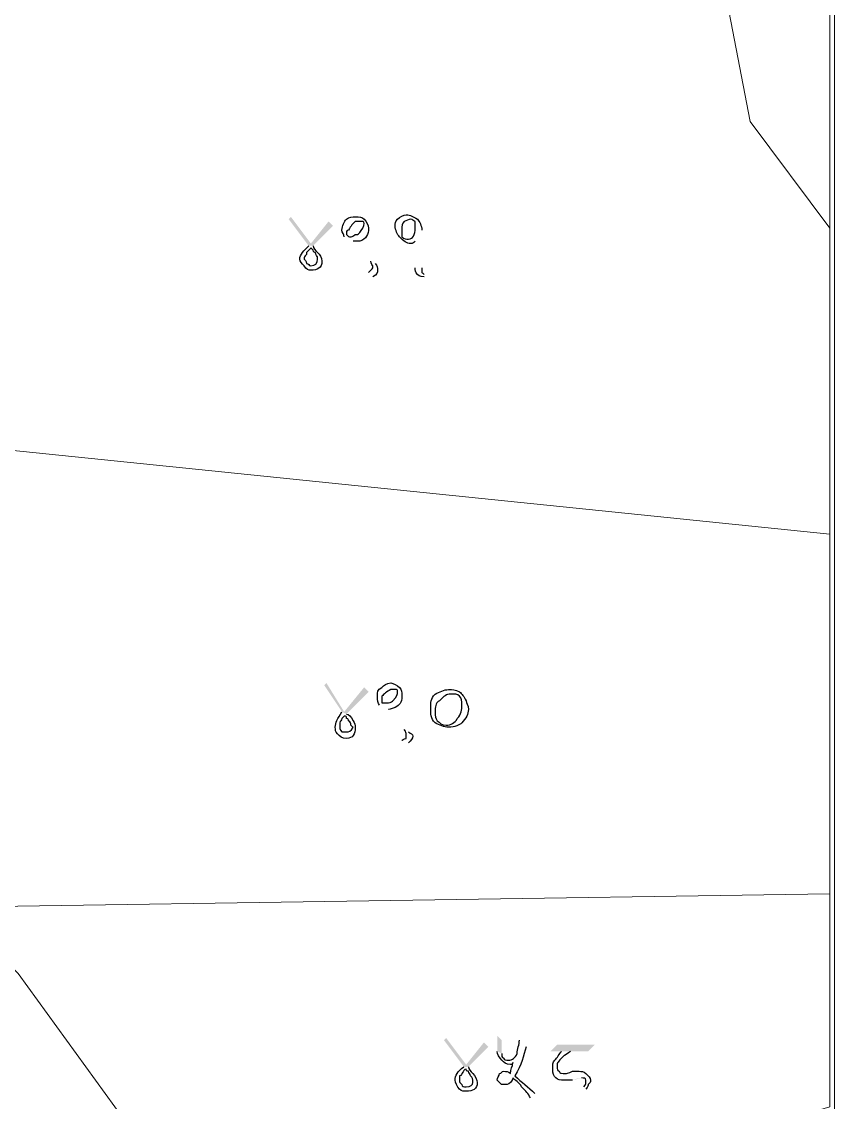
# Model space of a CAD drawing. Header units: inches. Extents: x -9985691 to 3643, y -3270716 to 4788.
# Drawn here: x -4980238.1 to -4979932.8, y -3259323.8 to -3258918 of the extents above; entities that cross this region are included whole.
import ezdxf

# ---------------------------------------------------------------- set-up
doc = ezdxf.new("R2010")
doc.units = ezdxf.units.IN
doc.header["$LTSCALE"] = 2
doc.header["$MEASUREMENT"] = 0
doc.layers.add('PDF_Geometry', color=7, linetype='CONTINUOUS')
doc.layers.add('PDF_Solid Fills', color=7, linetype='CONTINUOUS')

msp = doc.modelspace()

# ---------------------------------------------------------------- hatches: boundary and pattern name
at = {"layer": 'PDF_Solid Fills', "transparency": 33554559}
h = msp.add_hatch(color=256, dxfattribs=at)
h.paths.add_polyline_path([(-4980130.26, -3259002.15), (-4980137.76, -3258992.15), (-4980136.93, -3258991.31), (-4980129.43, -3259001.31), (-4980122.76, -3258992.98), (-4980121.1, -3258994.65), (-4980128.6, -3259002.15)], flags=0)
h.paths.add_polyline_path([(-4980113.6, -3259000.48), (-4980105.26, -3259008.81)], flags=0)
h.paths.add_polyline_path([(-4980106.1, -3259013.81), (-4980107.76, -3259012.15)], flags=0)
h.paths.add_polyline_path([(-4980106.93, -3259007.98), (-4980116.93, -3258998.81)], flags=0)
h.paths.add_polyline_path([(-4980087.76, -3258996.31), (-4980087.76, -3259010.48)], flags=0)
h.paths.add_polyline_path([(-4980086.93, -3259012.98), (-4980086.93, -3259013.81)], flags=0)
h = msp.add_hatch(color=256, dxfattribs=at)
h.paths.add_polyline_path([(-4980130.26, -3259002.15), (-4980137.76, -3258992.15), (-4980136.93, -3258991.31), (-4980129.43, -3259001.31), (-4980122.76, -3258992.98), (-4980121.1, -3258994.65), (-4980128.6, -3259002.15)], flags=0)
h.paths.add_polyline_path([(-4980113.6, -3259000.48), (-4980105.26, -3259008.81)], flags=0)
h.paths.add_polyline_path([(-4980106.1, -3259013.81), (-4980107.76, -3259012.15)], flags=0)
h.paths.add_polyline_path([(-4980106.93, -3259007.98), (-4980116.93, -3258998.81)], flags=0)
h.paths.add_polyline_path([(-4980087.76, -3258996.31), (-4980087.76, -3259010.48)], flags=0)
h.paths.add_polyline_path([(-4980086.93, -3259012.98), (-4980086.93, -3259013.81)], flags=0)
h = msp.add_hatch(color=256, dxfattribs=at)
h.paths.add_polyline_path([(-4980117.76, -3259177.15), (-4980124.43, -3259167.15), (-4980123.6, -3259166.32), (-4980116.93, -3259177.15), (-4980109.43, -3259167.98), (-4980107.76, -3259169.65), (-4980116.1, -3259177.98)], flags=0)
h.paths.add_polyline_path([(-4980100.26, -3259176.32), (-4980092.76, -3259184.65)], flags=0)
h.paths.add_polyline_path([(-4980092.76, -3259188.82), (-4980095.26, -3259187.98)], flags=0)
h.paths.add_polyline_path([(-4980094.43, -3259183.82), (-4980103.6, -3259174.65)], flags=0)
h = msp.add_hatch(color=256, dxfattribs=at)
h.paths.add_polyline_path([(-4980117.76, -3259177.15), (-4980124.43, -3259167.15), (-4980123.6, -3259166.32), (-4980116.93, -3259177.15), (-4980109.43, -3259167.98), (-4980107.76, -3259169.65), (-4980116.1, -3259177.98)], flags=0)
h.paths.add_polyline_path([(-4980100.26, -3259176.32), (-4980092.76, -3259184.65)], flags=0)
h.paths.add_polyline_path([(-4980092.76, -3259188.82), (-4980095.26, -3259187.98)], flags=0)
h.paths.add_polyline_path([(-4980094.43, -3259183.82), (-4980103.6, -3259174.65)], flags=0)
h = msp.add_hatch(color=256, dxfattribs=at)
h.paths.add_polyline_path([(-4980071.93, -3259310.48), (-4980079.43, -3259300.48), (-4980078.6, -3259299.65), (-4980071.1, -3259309.65), (-4980064.43, -3259301.31), (-4980062.76, -3259302.98), (-4980070.26, -3259310.48)], flags=0)
h.paths.add_polyline_path([(-4980051.1, -3259300.48), (-4980048.6, -3259302.98)], flags=0)
h.paths.add_polyline_path([(-4980045.26, -3259320.48), (-4980046.93, -3259322.15)], flags=0)
h.paths.add_polyline_path([(-4980059.43, -3259304.65), (-4980059.43, -3259298.81), (-4980057.76, -3259300.48), (-4980057.76, -3259305.48)], flags=0)
h.paths.add_polyline_path([(-4980035.26, -3259304.65), (-4980039.43, -3259304.65), (-4980036.93, -3259302.15), (-4980022.76, -3259302.15), (-4980025.26, -3259304.65), (-4980031.93, -3259304.65)], flags=0)
h.paths.add_polyline_path([(-4980026.1, -3259318.81), (-4980026.93, -3259317.98)], flags=0)
h.paths.add_polyline_path([(-4980027.76, -3259314.65, 0.104571), (-4980031.1, -3259315.48)], flags=0)
h = msp.add_hatch(color=256, dxfattribs=at)
h.paths.add_polyline_path([(-4980071.93, -3259310.48), (-4980079.43, -3259300.48), (-4980078.6, -3259299.65), (-4980071.1, -3259309.65), (-4980064.43, -3259301.31), (-4980062.76, -3259302.98), (-4980070.26, -3259310.48)], flags=0)
h.paths.add_polyline_path([(-4980051.1, -3259300.48), (-4980048.6, -3259302.98)], flags=0)
h.paths.add_polyline_path([(-4980045.26, -3259320.48), (-4980046.93, -3259322.15)], flags=0)
h.paths.add_polyline_path([(-4980059.43, -3259304.65), (-4980059.43, -3259298.81), (-4980057.76, -3259300.48), (-4980057.76, -3259305.48)], flags=0)
h.paths.add_polyline_path([(-4980035.26, -3259304.65), (-4980039.43, -3259304.65), (-4980036.93, -3259302.15), (-4980022.76, -3259302.15), (-4980025.26, -3259304.65), (-4980031.93, -3259304.65)], flags=0)
h.paths.add_polyline_path([(-4980026.1, -3259318.81), (-4980026.93, -3259317.98)], flags=0)
h.paths.add_polyline_path([(-4980027.76, -3259314.65, 0.104571), (-4980031.1, -3259315.48)], flags=0)

# ---------------------------------------------------------------- linework, layer by layer
at = {"layer": 'PDF_Geometry', "lineweight": 13}
msp.add_lwpolyline([(-4983670.26, -3257525.48), (-4979932.76, -3257525.48), (-4979932.76, -3261197.15), (-4983670.26, -3261197.15)], close=True, dxfattribs=at)
at = {"layer": 'PDF_Geometry', "lineweight": 9}
for points in [[(-4979989.43, -3258825.48), (-4979934.43, -3258790.48), (-4979934.43, -3258995.48), (-4979964.43, -3258955.48)], [(-4979989.43, -3258825.48), (-4979934.43, -3258790.48), (-4979934.43, -3258995.48), (-4979964.43, -3258955.48)], [(-4979989.43, -3258825.48), (-4979934.43, -3258790.48), (-4979934.43, -3258995.48), (-4979964.43, -3258955.48)], [(-4979989.43, -3258825.48), (-4979934.43, -3258790.48), (-4979934.43, -3258995.48), (-4979964.43, -3258955.48)], [(-4980259.43, -3258930.48), (-4980254.43, -3258900.48), (-4980244.43, -3258875.48), (-4980039.43, -3258850.48), (-4979989.43, -3258825.48), (-4979964.43, -3258955.48), (-4979934.43, -3258995.48), (-4979934.43, -3259110.48), (-4980324.43, -3259070.48)], [(-4980259.43, -3258930.48), (-4980254.43, -3258900.48), (-4980244.43, -3258875.48), (-4980039.43, -3258850.48), (-4979989.43, -3258825.48), (-4979964.43, -3258955.48), (-4979934.43, -3258995.48), (-4979934.43, -3259110.48), (-4980324.43, -3259070.48)], [(-4980259.43, -3258930.48), (-4980254.43, -3258900.48), (-4980244.43, -3258875.48), (-4980039.43, -3258850.48), (-4979989.43, -3258825.48), (-4979964.43, -3258955.48), (-4979934.43, -3258995.48), (-4979934.43, -3259110.48), (-4980324.43, -3259070.48)], [(-4980259.43, -3258930.48), (-4980254.43, -3258900.48), (-4980244.43, -3258875.48), (-4980039.43, -3258850.48), (-4979989.43, -3258825.48), (-4979964.43, -3258955.48), (-4979934.43, -3258995.48), (-4979934.43, -3259110.48), (-4980324.43, -3259070.48)], [(-4979934.43, -3259245.48), (-4980264.43, -3259250.48), (-4980279.43, -3259230.48), (-4980284.43, -3259225.48), (-4980354.43, -3259135.48), (-4980324.43, -3259070.48), (-4979934.43, -3259110.48)], [(-4979934.43, -3259245.48), (-4980264.43, -3259250.48), (-4980279.43, -3259230.48), (-4980284.43, -3259225.48), (-4980354.43, -3259135.48), (-4980324.43, -3259070.48), (-4979934.43, -3259110.48)], [(-4979934.43, -3259245.48), (-4980264.43, -3259250.48), (-4980279.43, -3259230.48), (-4980284.43, -3259225.48), (-4980354.43, -3259135.48), (-4980324.43, -3259070.48), (-4979934.43, -3259110.48)], [(-4979934.43, -3259245.48), (-4980264.43, -3259250.48), (-4980279.43, -3259230.48), (-4980284.43, -3259225.48), (-4980354.43, -3259135.48), (-4980324.43, -3259070.48), (-4979934.43, -3259110.48)], [(-4979934.43, -3259325.48), (-4980104.43, -3259375.48), (-4980199.43, -3259330.48), (-4980239.43, -3259275.48), (-4980244.43, -3259270.48), (-4980254.43, -3259260.48), (-4980264.43, -3259250.48), (-4979934.43, -3259245.48)], [(-4979934.43, -3259325.48), (-4980104.43, -3259375.48), (-4980199.43, -3259330.48), (-4980239.43, -3259275.48), (-4980244.43, -3259270.48), (-4980254.43, -3259260.48), (-4980264.43, -3259250.48), (-4979934.43, -3259245.48)], [(-4979934.43, -3259325.48), (-4980104.43, -3259375.48), (-4980199.43, -3259330.48), (-4980239.43, -3259275.48), (-4980244.43, -3259270.48), (-4980254.43, -3259260.48), (-4980264.43, -3259250.48), (-4979934.43, -3259245.48)], [(-4979934.43, -3259325.48), (-4980104.43, -3259375.48), (-4980199.43, -3259330.48), (-4980239.43, -3259275.48), (-4980244.43, -3259270.48), (-4980254.43, -3259260.48), (-4980264.43, -3259250.48), (-4979934.43, -3259245.48)], [(-4980104.43, -3259375.48), (-4980039.43, -3259510.48), (-4980089.43, -3259575.48), (-4980214.43, -3259450.48), (-4980339.43, -3259250.48), (-4980264.43, -3259250.48), (-4980254.43, -3259260.48), (-4980244.43, -3259270.48), (-4980239.43, -3259275.48), (-4980199.43, -3259330.48)], [(-4980104.43, -3259375.48), (-4980039.43, -3259510.48), (-4980089.43, -3259575.48), (-4980214.43, -3259450.48), (-4980339.43, -3259250.48), (-4980264.43, -3259250.48), (-4980254.43, -3259260.48), (-4980244.43, -3259270.48), (-4980239.43, -3259275.48), (-4980199.43, -3259330.48)], [(-4980104.43, -3259375.48), (-4980039.43, -3259510.48), (-4980089.43, -3259575.48), (-4980214.43, -3259450.48), (-4980339.43, -3259250.48), (-4980264.43, -3259250.48), (-4980254.43, -3259260.48), (-4980244.43, -3259270.48), (-4980239.43, -3259275.48), (-4980199.43, -3259330.48)], [(-4980104.43, -3259375.48), (-4980039.43, -3259510.48), (-4980089.43, -3259575.48), (-4980214.43, -3259450.48), (-4980339.43, -3259250.48), (-4980264.43, -3259250.48), (-4980254.43, -3259260.48), (-4980244.43, -3259270.48), (-4980239.43, -3259275.48), (-4980199.43, -3259330.48)]]:
    msp.add_lwpolyline(points, close=True, dxfattribs=at)
at = {"layer": 'PDF_Geometry', "lineweight": 25}
for points in [[(-4980096.93, -3258992.15), (-4980096.1, -3258991.31), (-4980094.43, -3258990.48), (-4980093.6, -3258990.48)], [(-4980096.93, -3258992.15), (-4980096.1, -3258991.31), (-4980094.43, -3258990.48), (-4980093.6, -3258990.48)], [(-4980093.6, -3258990.48), (-4980091.93, -3258990.48), (-4980091.1, -3258991.31), (-4980089.43, -3258992.15)], [(-4980093.6, -3258990.48), (-4980091.93, -3258990.48), (-4980091.1, -3258991.31), (-4980089.43, -3258992.15)], [(-4980117.76, -3258996.31), (-4980117.76, -3258994.65), (-4980116.93, -3258992.98), (-4980116.1, -3258992.15)], [(-4980117.76, -3258996.31), (-4980117.76, -3258994.65), (-4980116.93, -3258992.98), (-4980116.1, -3258992.15)], [(-4980116.1, -3258992.15), (-4980115.26, -3258991.31), (-4980113.6, -3258991.31), (-4980112.76, -3258991.31)], [(-4980116.1, -3258992.15), (-4980115.26, -3258991.31), (-4980113.6, -3258991.31), (-4980112.76, -3258991.31)], [(-4980112.76, -3258992.98), (-4980113.6, -3258993.81), (-4980114.43, -3258994.65), (-4980115.26, -3258996.31)], [(-4980112.76, -3258992.98), (-4980113.6, -3258993.81), (-4980114.43, -3258994.65), (-4980115.26, -3258996.31)], [(-4980112.76, -3258991.31), (-4980111.1, -3258991.31), (-4980110.26, -3258991.31), (-4980109.43, -3258992.15)], [(-4980112.76, -3258991.31), (-4980111.1, -3258991.31), (-4980110.26, -3258991.31), (-4980109.43, -3258992.15)], [(-4980111.1, -3258992.98), (-4980111.1, -3258992.98), (-4980111.93, -3258992.98), (-4980112.76, -3258992.98)], [(-4980111.1, -3258992.98), (-4980111.1, -3258992.98), (-4980111.93, -3258992.98), (-4980112.76, -3258992.98)], [(-4980109.43, -3258993.81), (-4980109.43, -3258992.98), (-4980110.26, -3258992.98), (-4980111.1, -3258992.98)], [(-4980109.43, -3258993.81), (-4980109.43, -3258992.98), (-4980110.26, -3258992.98), (-4980111.1, -3258992.98)], [(-4980111.1, -3258997.15), (-4980110.26, -3258996.31), (-4980109.43, -3258994.65), (-4980109.43, -3258993.81)], [(-4980111.1, -3258997.15), (-4980110.26, -3258996.31), (-4980109.43, -3258994.65), (-4980109.43, -3258993.81)], [(-4980109.43, -3258992.15), (-4980108.6, -3258992.98), (-4980107.76, -3258994.65), (-4980107.76, -3258995.48)], [(-4980109.43, -3258992.15), (-4980108.6, -3258992.98), (-4980107.76, -3258994.65), (-4980107.76, -3258995.48)], [(-4980097.76, -3258994.65), (-4980097.76, -3258993.81), (-4980097.76, -3258992.98), (-4980096.93, -3258992.15)], [(-4980097.76, -3258994.65), (-4980097.76, -3258993.81), (-4980097.76, -3258992.98), (-4980096.93, -3258992.15)], [(-4980096.1, -3258998.81), (-4980096.93, -3258997.98), (-4980097.76, -3258996.31), (-4980097.76, -3258994.65)], [(-4980096.1, -3258998.81), (-4980096.93, -3258997.98), (-4980097.76, -3258996.31), (-4980097.76, -3258994.65)], [(-4980094.43, -3258992.98), (-4980095.26, -3258993.81), (-4980095.26, -3258994.65), (-4980095.26, -3258996.31)], [(-4980094.43, -3258992.98), (-4980095.26, -3258993.81), (-4980095.26, -3258994.65), (-4980095.26, -3258996.31)], [(-4980091.93, -3258992.15), (-4980092.76, -3258992.15), (-4980093.6, -3258992.98), (-4980094.43, -3258992.98)], [(-4980091.93, -3258992.15), (-4980092.76, -3258992.15), (-4980093.6, -3258992.98), (-4980094.43, -3258992.98)], [(-4980090.26, -3258992.98), (-4980091.1, -3258992.98), (-4980091.1, -3258992.15), (-4980091.93, -3258992.15)], [(-4980090.26, -3258992.98), (-4980091.1, -3258992.98), (-4980091.1, -3258992.15), (-4980091.93, -3258992.15)], [(-4980090.26, -3258995.48), (-4980090.26, -3258994.65), (-4980090.26, -3258993.81), (-4980090.26, -3258992.98)], [(-4980090.26, -3258995.48), (-4980090.26, -3258994.65), (-4980090.26, -3258993.81), (-4980090.26, -3258992.98)], [(-4980089.43, -3258992.15), (-4980088.6, -3258992.98), (-4980087.76, -3258994.65), (-4980087.76, -3258996.31)], [(-4980089.43, -3258992.15), (-4980088.6, -3258992.98), (-4980087.76, -3258994.65), (-4980087.76, -3258996.31)], [(-4980116.93, -3258998.81), (-4980116.93, -3258997.98), (-4980117.76, -3258997.15), (-4980117.76, -3258996.31)], [(-4980116.93, -3258998.81), (-4980116.93, -3258997.98), (-4980117.76, -3258997.15), (-4980117.76, -3258996.31)], [(-4980115.26, -3258996.31), (-4980116.1, -3258996.31), (-4980116.1, -3258997.15), (-4980116.1, -3258997.98)], [(-4980115.26, -3258996.31), (-4980116.1, -3258996.31), (-4980116.1, -3258997.15), (-4980116.1, -3258997.98)], [(-4980116.1, -3258997.98), (-4980115.26, -3258998.81), (-4980115.26, -3258998.81), (-4980114.43, -3258998.81)], [(-4980116.1, -3258997.98), (-4980115.26, -3258998.81), (-4980115.26, -3258998.81), (-4980114.43, -3258998.81)], [(-4980114.43, -3258998.81), (-4980114.43, -3258998.81), (-4980113.6, -3258998.81), (-4980112.76, -3258997.98)], [(-4980114.43, -3258998.81), (-4980114.43, -3258998.81), (-4980113.6, -3258998.81), (-4980112.76, -3258997.98)], [(-4980112.76, -3258997.98), (-4980111.93, -3258997.98), (-4980111.93, -3258997.98), (-4980111.1, -3258997.15)], [(-4980112.76, -3258997.98), (-4980111.93, -3258997.98), (-4980111.93, -3258997.98), (-4980111.1, -3258997.15)], [(-4980107.76, -3258995.48), (-4980107.76, -3258997.98), (-4980108.6, -3258999.65), (-4980111.1, -3259000.48)], [(-4980107.76, -3258995.48), (-4980107.76, -3258997.98), (-4980108.6, -3258999.65), (-4980111.1, -3259000.48)], [(-4980091.93, -3259001.31), (-4980093.6, -3259001.31), (-4980094.43, -3259000.48), (-4980096.1, -3258998.81)], [(-4980091.93, -3259001.31), (-4980093.6, -3259001.31), (-4980094.43, -3259000.48), (-4980096.1, -3258998.81)], [(-4980095.26, -3258996.31), (-4980095.26, -3258997.15), (-4980095.26, -3258997.98), (-4980095.26, -3258998.81)], [(-4980095.26, -3258996.31), (-4980095.26, -3258997.15), (-4980095.26, -3258997.98), (-4980095.26, -3258998.81)], [(-4980095.26, -3258998.81), (-4980094.43, -3258999.65), (-4980093.6, -3258999.65), (-4980092.76, -3258999.65)], [(-4980095.26, -3258998.81), (-4980094.43, -3258999.65), (-4980093.6, -3258999.65), (-4980092.76, -3258999.65)], [(-4980092.76, -3258999.65), (-4980091.1, -3258999.65), (-4980090.26, -3258997.98), (-4980090.26, -3258995.48)], [(-4980092.76, -3258999.65), (-4980091.1, -3258999.65), (-4980090.26, -3258997.98), (-4980090.26, -3258995.48)], [(-4980133.6, -3259007.15), (-4980133.6, -3259005.48), (-4980131.93, -3259003.81), (-4980130.26, -3259002.15)], [(-4980133.6, -3259007.15), (-4980133.6, -3259005.48), (-4980131.93, -3259003.81), (-4980130.26, -3259002.15)], [(-4980129.43, -3259002.98), (-4980129.43, -3259002.98), (-4980130.26, -3259003.81), (-4980131.1, -3259004.65)], [(-4980129.43, -3259002.98), (-4980129.43, -3259002.98), (-4980130.26, -3259003.81), (-4980131.1, -3259004.65)], [(-4980128.6, -3259003.81), (-4980128.6, -3259003.81), (-4980129.43, -3259002.98), (-4980129.43, -3259002.98)], [(-4980128.6, -3259003.81), (-4980128.6, -3259003.81), (-4980129.43, -3259002.98), (-4980129.43, -3259002.98)], [(-4980128.6, -3259002.15), (-4980128.6, -3259002.98), (-4980127.76, -3259003.81), (-4980126.93, -3259004.65)], [(-4980128.6, -3259002.15), (-4980128.6, -3259002.98), (-4980127.76, -3259003.81), (-4980126.93, -3259004.65)], [(-4980111.1, -3259000.48), (-4980111.93, -3259000.48), (-4980112.76, -3259000.48), (-4980113.6, -3259000.48)], [(-4980111.1, -3259000.48), (-4980111.93, -3259000.48), (-4980112.76, -3259000.48), (-4980113.6, -3259000.48)], [(-4980090.26, -3259000.48), (-4980091.1, -3259001.31), (-4980091.1, -3259001.31), (-4980091.93, -3259001.31)], [(-4980090.26, -3259000.48), (-4980091.1, -3259001.31), (-4980091.1, -3259001.31), (-4980091.93, -3259001.31)], [(-4980131.93, -3259009.65), (-4980132.76, -3259008.81), (-4980133.6, -3259007.98), (-4980133.6, -3259007.15)], [(-4980131.93, -3259009.65), (-4980132.76, -3259008.81), (-4980133.6, -3259007.98), (-4980133.6, -3259007.15)], [(-4980131.1, -3259005.48), (-4980131.93, -3259006.31), (-4980131.93, -3259006.31), (-4980131.93, -3259007.15)], [(-4980131.1, -3259005.48), (-4980131.93, -3259006.31), (-4980131.93, -3259006.31), (-4980131.93, -3259007.15)], [(-4980131.93, -3259007.15), (-4980131.93, -3259007.15), (-4980131.1, -3259007.98), (-4980131.1, -3259008.81)], [(-4980131.93, -3259007.15), (-4980131.93, -3259007.15), (-4980131.1, -3259007.98), (-4980131.1, -3259008.81)], [(-4980131.1, -3259004.65), (-4980131.1, -3259004.65), (-4980131.1, -3259004.65), (-4980131.1, -3259005.48)], [(-4980131.1, -3259004.65), (-4980131.1, -3259004.65), (-4980131.1, -3259004.65), (-4980131.1, -3259005.48)], [(-4980129.43, -3259009.65), (-4980127.76, -3259009.65), (-4980126.93, -3259008.81), (-4980126.93, -3259007.15)], [(-4980129.43, -3259009.65), (-4980127.76, -3259009.65), (-4980126.93, -3259008.81), (-4980126.93, -3259007.15)], [(-4980127.76, -3259004.65), (-4980127.76, -3259004.65), (-4980128.6, -3259004.65), (-4980128.6, -3259003.81)], [(-4980127.76, -3259004.65), (-4980127.76, -3259004.65), (-4980128.6, -3259004.65), (-4980128.6, -3259003.81)], [(-4980126.93, -3259006.31), (-4980126.93, -3259006.31), (-4980127.76, -3259005.48), (-4980127.76, -3259004.65)], [(-4980126.93, -3259006.31), (-4980126.93, -3259006.31), (-4980127.76, -3259005.48), (-4980127.76, -3259004.65)], [(-4980126.93, -3259004.65), (-4980126.1, -3259005.48), (-4980125.26, -3259006.31), (-4980125.26, -3259007.98)], [(-4980126.93, -3259004.65), (-4980126.1, -3259005.48), (-4980125.26, -3259006.31), (-4980125.26, -3259007.98)], [(-4980126.93, -3259007.15), (-4980126.93, -3259007.15), (-4980126.93, -3259007.15), (-4980126.93, -3259006.31)], [(-4980126.93, -3259007.15), (-4980126.93, -3259007.15), (-4980126.93, -3259007.15), (-4980126.93, -3259006.31)], [(-4980129.43, -3259011.31), (-4980130.26, -3259011.31), (-4980131.1, -3259011.31), (-4980131.93, -3259009.65)], [(-4980129.43, -3259011.31), (-4980130.26, -3259011.31), (-4980131.1, -3259011.31), (-4980131.93, -3259009.65)], [(-4980131.1, -3259008.81), (-4980130.26, -3259008.81), (-4980130.26, -3259009.65), (-4980129.43, -3259009.65)], [(-4980131.1, -3259008.81), (-4980130.26, -3259008.81), (-4980130.26, -3259009.65), (-4980129.43, -3259009.65)], [(-4980125.26, -3259007.98), (-4980125.26, -3259010.48), (-4980126.93, -3259011.31), (-4980129.43, -3259011.31)], [(-4980125.26, -3259007.98), (-4980125.26, -3259010.48), (-4980126.93, -3259011.31), (-4980129.43, -3259011.31)], [(-4980107.76, -3259012.15), (-4980107.76, -3259012.15), (-4980107.76, -3259012.15), (-4980106.93, -3259011.31)], [(-4980107.76, -3259012.15), (-4980107.76, -3259012.15), (-4980107.76, -3259012.15), (-4980106.93, -3259011.31)], [(-4980106.1, -3259009.65), (-4980106.1, -3259009.65), (-4980106.93, -3259008.81), (-4980106.93, -3259007.98)], [(-4980106.1, -3259009.65), (-4980106.1, -3259009.65), (-4980106.93, -3259008.81), (-4980106.93, -3259007.98)], [(-4980106.93, -3259011.31), (-4980106.1, -3259010.48), (-4980106.1, -3259010.48), (-4980106.1, -3259009.65)], [(-4980106.93, -3259011.31), (-4980106.1, -3259010.48), (-4980106.1, -3259010.48), (-4980106.1, -3259009.65)], [(-4980104.43, -3259011.31), (-4980104.43, -3259012.15), (-4980104.43, -3259012.98), (-4980106.1, -3259013.81)], [(-4980104.43, -3259011.31), (-4980104.43, -3259012.15), (-4980104.43, -3259012.98), (-4980106.1, -3259013.81)], [(-4980105.26, -3259008.81), (-4980104.43, -3259009.65), (-4980104.43, -3259010.48), (-4980104.43, -3259011.31)], [(-4980105.26, -3259008.81), (-4980104.43, -3259009.65), (-4980104.43, -3259010.48), (-4980104.43, -3259011.31)], [(-4980089.43, -3259012.98), (-4980090.26, -3259012.15), (-4980090.26, -3259011.31), (-4980090.26, -3259010.48)], [(-4980089.43, -3259012.98), (-4980090.26, -3259012.15), (-4980090.26, -3259011.31), (-4980090.26, -3259010.48)], [(-4980087.76, -3259010.48), (-4980087.76, -3259011.31), (-4980087.76, -3259011.31), (-4980087.76, -3259012.15)], [(-4980087.76, -3259010.48), (-4980087.76, -3259011.31), (-4980087.76, -3259011.31), (-4980087.76, -3259012.15)], [(-4980086.93, -3259013.81), (-4980088.6, -3259013.81), (-4980089.43, -3259012.98), (-4980089.43, -3259012.98)], [(-4980086.93, -3259013.81), (-4980088.6, -3259013.81), (-4980089.43, -3259012.98), (-4980089.43, -3259012.98)], [(-4980087.76, -3259012.15), (-4980087.76, -3259012.15), (-4980087.76, -3259012.15), (-4980086.93, -3259012.98)], [(-4980087.76, -3259012.15), (-4980087.76, -3259012.15), (-4980087.76, -3259012.15), (-4980086.93, -3259012.98)], [(-4980104.43, -3259171.32), (-4980104.43, -3259169.65), (-4980104.43, -3259168.82), (-4980102.76, -3259167.98)], [(-4980104.43, -3259171.32), (-4980104.43, -3259169.65), (-4980104.43, -3259168.82), (-4980102.76, -3259167.98)], [(-4980102.76, -3259167.98), (-4980101.93, -3259167.15), (-4980101.1, -3259166.32), (-4980099.43, -3259166.32)], [(-4980102.76, -3259167.98), (-4980101.93, -3259167.15), (-4980101.1, -3259166.32), (-4980099.43, -3259166.32)], [(-4980099.43, -3259168.82), (-4980101.1, -3259169.65), (-4980101.93, -3259170.48), (-4980102.76, -3259171.32)], [(-4980099.43, -3259168.82), (-4980101.1, -3259169.65), (-4980101.93, -3259170.48), (-4980102.76, -3259171.32)], [(-4980099.43, -3259166.32), (-4980098.6, -3259166.32), (-4980096.93, -3259167.15), (-4980096.1, -3259167.98)], [(-4980099.43, -3259166.32), (-4980098.6, -3259166.32), (-4980096.93, -3259167.15), (-4980096.1, -3259167.98)], [(-4980097.76, -3259168.82), (-4980098.6, -3259168.82), (-4980098.6, -3259168.82), (-4980099.43, -3259168.82)], [(-4980097.76, -3259168.82), (-4980098.6, -3259168.82), (-4980098.6, -3259168.82), (-4980099.43, -3259168.82)], [(-4980098.6, -3259172.98), (-4980096.93, -3259171.32), (-4980096.93, -3259170.48), (-4980096.93, -3259169.65)], [(-4980098.6, -3259172.98), (-4980096.93, -3259171.32), (-4980096.93, -3259170.48), (-4980096.93, -3259169.65)], [(-4980096.93, -3259169.65), (-4980096.93, -3259168.82), (-4980096.93, -3259168.82), (-4980097.76, -3259168.82)], [(-4980096.93, -3259169.65), (-4980096.93, -3259168.82), (-4980096.93, -3259168.82), (-4980097.76, -3259168.82)], [(-4980096.1, -3259167.98), (-4980095.26, -3259168.82), (-4980095.26, -3259169.65), (-4980095.26, -3259171.32)], [(-4980096.1, -3259167.98), (-4980095.26, -3259168.82), (-4980095.26, -3259169.65), (-4980095.26, -3259171.32)], [(-4980082.76, -3259170.48), (-4980081.1, -3259169.65), (-4980079.43, -3259168.82), (-4980077.76, -3259168.82)], [(-4980082.76, -3259170.48), (-4980081.1, -3259169.65), (-4980079.43, -3259168.82), (-4980077.76, -3259168.82)], [(-4980077.76, -3259168.82), (-4980076.1, -3259168.82), (-4980075.26, -3259168.82), (-4980073.6, -3259169.65)], [(-4980077.76, -3259168.82), (-4980076.1, -3259168.82), (-4980075.26, -3259168.82), (-4980073.6, -3259169.65)], [(-4980073.6, -3259169.65), (-4980072.76, -3259170.48), (-4980071.93, -3259171.32), (-4980071.1, -3259172.98)], [(-4980073.6, -3259169.65), (-4980072.76, -3259170.48), (-4980071.93, -3259171.32), (-4980071.1, -3259172.98)], [(-4980103.6, -3259174.65), (-4980104.43, -3259173.82), (-4980104.43, -3259172.98), (-4980104.43, -3259171.32)], [(-4980103.6, -3259174.65), (-4980104.43, -3259173.82), (-4980104.43, -3259172.98), (-4980104.43, -3259171.32)], [(-4980102.76, -3259171.32), (-4980102.76, -3259172.15), (-4980102.76, -3259172.98), (-4980102.76, -3259172.98)], [(-4980102.76, -3259171.32), (-4980102.76, -3259172.15), (-4980102.76, -3259172.98), (-4980102.76, -3259172.98)], [(-4980102.76, -3259172.98), (-4980102.76, -3259173.82), (-4980102.76, -3259173.82), (-4980102.76, -3259173.82)], [(-4980102.76, -3259172.98), (-4980102.76, -3259173.82), (-4980102.76, -3259173.82), (-4980102.76, -3259173.82)], [(-4980102.76, -3259173.82), (-4980102.76, -3259173.82), (-4980102.76, -3259173.82), (-4980101.93, -3259173.82)], [(-4980102.76, -3259173.82), (-4980102.76, -3259173.82), (-4980102.76, -3259173.82), (-4980101.93, -3259173.82)], [(-4980101.93, -3259173.82), (-4980101.1, -3259173.82), (-4980101.1, -3259173.82), (-4980100.26, -3259173.82)], [(-4980101.93, -3259173.82), (-4980101.1, -3259173.82), (-4980101.1, -3259173.82), (-4980100.26, -3259173.82)], [(-4980100.26, -3259173.82), (-4980099.43, -3259173.82), (-4980098.6, -3259172.98), (-4980098.6, -3259172.98)], [(-4980100.26, -3259173.82), (-4980099.43, -3259173.82), (-4980098.6, -3259172.98), (-4980098.6, -3259172.98)], [(-4980095.26, -3259171.32), (-4980095.26, -3259173.82), (-4980096.1, -3259174.65), (-4980097.76, -3259175.48)], [(-4980095.26, -3259171.32), (-4980095.26, -3259173.82), (-4980096.1, -3259174.65), (-4980097.76, -3259175.48)], [(-4980084.43, -3259175.48), (-4980084.43, -3259173.82), (-4980084.43, -3259172.15), (-4980082.76, -3259170.48)], [(-4980084.43, -3259175.48), (-4980084.43, -3259173.82), (-4980084.43, -3259172.15), (-4980082.76, -3259170.48)], [(-4980081.1, -3259172.98), (-4980082.76, -3259173.82), (-4980082.76, -3259175.48), (-4980082.76, -3259177.15)], [(-4980081.1, -3259172.98), (-4980082.76, -3259173.82), (-4980082.76, -3259175.48), (-4980082.76, -3259177.15)], [(-4980076.93, -3259170.48), (-4980078.6, -3259170.48), (-4980079.43, -3259171.32), (-4980081.1, -3259172.98)], [(-4980076.93, -3259170.48), (-4980078.6, -3259170.48), (-4980079.43, -3259171.32), (-4980081.1, -3259172.98)], [(-4980073.6, -3259171.32), (-4980074.43, -3259170.48), (-4980075.26, -3259170.48), (-4980076.93, -3259170.48)], [(-4980073.6, -3259171.32), (-4980074.43, -3259170.48), (-4980075.26, -3259170.48), (-4980076.93, -3259170.48)], [(-4980072.76, -3259174.65), (-4980072.76, -3259172.98), (-4980072.76, -3259172.15), (-4980073.6, -3259171.32)], [(-4980072.76, -3259174.65), (-4980072.76, -3259172.98), (-4980072.76, -3259172.15), (-4980073.6, -3259171.32)], [(-4980071.1, -3259172.98), (-4980071.1, -3259173.82), (-4980070.26, -3259174.65), (-4980070.26, -3259176.32)], [(-4980071.1, -3259172.98), (-4980071.1, -3259173.82), (-4980070.26, -3259174.65), (-4980070.26, -3259176.32)], [(-4980120.26, -3259182.98), (-4980120.26, -3259181.32), (-4980119.43, -3259179.65), (-4980117.76, -3259177.15)], [(-4980120.26, -3259182.98), (-4980120.26, -3259181.32), (-4980119.43, -3259179.65), (-4980117.76, -3259177.15)], [(-4980097.76, -3259175.48), (-4980099.43, -3259176.32), (-4980100.26, -3259176.32), (-4980100.26, -3259176.32)], [(-4980097.76, -3259175.48), (-4980099.43, -3259176.32), (-4980100.26, -3259176.32), (-4980100.26, -3259176.32)], [(-4980082.76, -3259181.32), (-4980084.43, -3259179.65), (-4980084.43, -3259177.98), (-4980084.43, -3259175.48)], [(-4980082.76, -3259181.32), (-4980084.43, -3259179.65), (-4980084.43, -3259177.98), (-4980084.43, -3259175.48)], [(-4980082.76, -3259177.15), (-4980082.76, -3259178.82), (-4980082.76, -3259179.65), (-4980081.93, -3259180.48)], [(-4980082.76, -3259177.15), (-4980082.76, -3259178.82), (-4980082.76, -3259179.65), (-4980081.93, -3259180.48)], [(-4980074.43, -3259179.65), (-4980072.76, -3259177.98), (-4980072.76, -3259176.32), (-4980072.76, -3259174.65)], [(-4980074.43, -3259179.65), (-4980072.76, -3259177.98), (-4980072.76, -3259176.32), (-4980072.76, -3259174.65)], [(-4980070.26, -3259176.32), (-4980070.26, -3259177.98), (-4980071.1, -3259179.65), (-4980072.76, -3259181.32)], [(-4980070.26, -3259176.32), (-4980070.26, -3259177.98), (-4980071.1, -3259179.65), (-4980072.76, -3259181.32)], [(-4980117.76, -3259179.65), (-4980117.76, -3259180.48), (-4980118.6, -3259180.48), (-4980118.6, -3259181.32)], [(-4980117.76, -3259179.65), (-4980117.76, -3259180.48), (-4980118.6, -3259180.48), (-4980118.6, -3259181.32)], [(-4980118.6, -3259181.32), (-4980118.6, -3259182.15), (-4980118.6, -3259182.15), (-4980118.6, -3259182.15)], [(-4980118.6, -3259181.32), (-4980118.6, -3259182.15), (-4980118.6, -3259182.15), (-4980118.6, -3259182.15)], [(-4980116.93, -3259178.82), (-4980116.93, -3259178.82), (-4980116.93, -3259178.82), (-4980117.76, -3259179.65)], [(-4980116.93, -3259178.82), (-4980116.93, -3259178.82), (-4980116.93, -3259178.82), (-4980117.76, -3259179.65)], [(-4980116.1, -3259179.65), (-4980116.1, -3259178.82), (-4980116.1, -3259178.82), (-4980116.93, -3259178.82)], [(-4980116.1, -3259179.65), (-4980116.1, -3259178.82), (-4980116.1, -3259178.82), (-4980116.93, -3259178.82)], [(-4980116.1, -3259177.98), (-4980115.26, -3259177.98), (-4980114.43, -3259178.82), (-4980113.6, -3259180.48)], [(-4980116.1, -3259177.98), (-4980115.26, -3259177.98), (-4980114.43, -3259178.82), (-4980113.6, -3259180.48)], [(-4980115.26, -3259180.48), (-4980115.26, -3259180.48), (-4980115.26, -3259179.65), (-4980116.1, -3259179.65)], [(-4980115.26, -3259180.48), (-4980115.26, -3259180.48), (-4980115.26, -3259179.65), (-4980116.1, -3259179.65)], [(-4980114.43, -3259182.15), (-4980114.43, -3259181.32), (-4980114.43, -3259181.32), (-4980115.26, -3259180.48)], [(-4980114.43, -3259182.15), (-4980114.43, -3259181.32), (-4980114.43, -3259181.32), (-4980115.26, -3259180.48)], [(-4980113.6, -3259180.48), (-4980112.76, -3259181.32), (-4980112.76, -3259182.15), (-4980112.76, -3259182.98)], [(-4980113.6, -3259180.48), (-4980112.76, -3259181.32), (-4980112.76, -3259182.15), (-4980112.76, -3259182.98)], [(-4980077.76, -3259182.98), (-4980079.43, -3259182.98), (-4980081.1, -3259182.15), (-4980082.76, -3259181.32)], [(-4980077.76, -3259182.98), (-4980079.43, -3259182.98), (-4980081.1, -3259182.15), (-4980082.76, -3259181.32)], [(-4980081.93, -3259180.48), (-4980081.1, -3259181.32), (-4980080.26, -3259182.15), (-4980078.6, -3259182.15)], [(-4980081.93, -3259180.48), (-4980081.1, -3259181.32), (-4980080.26, -3259182.15), (-4980078.6, -3259182.15)], [(-4980078.6, -3259182.15), (-4980076.93, -3259182.15), (-4980075.26, -3259181.32), (-4980074.43, -3259179.65)], [(-4980078.6, -3259182.15), (-4980076.93, -3259182.15), (-4980075.26, -3259181.32), (-4980074.43, -3259179.65)], [(-4980072.76, -3259181.32), (-4980073.6, -3259182.15), (-4980075.26, -3259182.98), (-4980077.76, -3259182.98)], [(-4980072.76, -3259181.32), (-4980073.6, -3259182.15), (-4980075.26, -3259182.98), (-4980077.76, -3259182.98)], [(-4980119.43, -3259185.48), (-4980120.26, -3259184.65), (-4980120.26, -3259183.82), (-4980120.26, -3259182.98)], [(-4980119.43, -3259185.48), (-4980120.26, -3259184.65), (-4980120.26, -3259183.82), (-4980120.26, -3259182.98)], [(-4980116.1, -3259187.15), (-4980117.76, -3259187.15), (-4980118.6, -3259186.32), (-4980119.43, -3259185.48)], [(-4980116.1, -3259187.15), (-4980117.76, -3259187.15), (-4980118.6, -3259186.32), (-4980119.43, -3259185.48)], [(-4980118.6, -3259182.15), (-4980118.6, -3259182.98), (-4980118.6, -3259183.82), (-4980117.76, -3259184.65)], [(-4980118.6, -3259182.15), (-4980118.6, -3259182.98), (-4980118.6, -3259183.82), (-4980117.76, -3259184.65)], [(-4980117.76, -3259184.65), (-4980117.76, -3259184.65), (-4980116.93, -3259184.65), (-4980116.1, -3259184.65)], [(-4980117.76, -3259184.65), (-4980117.76, -3259184.65), (-4980116.93, -3259184.65), (-4980116.1, -3259184.65)], [(-4980116.1, -3259184.65), (-4980115.26, -3259184.65), (-4980114.43, -3259184.65), (-4980113.6, -3259182.98)], [(-4980112.76, -3259182.98), (-4980112.76, -3259185.48), (-4980113.6, -3259187.15), (-4980116.1, -3259187.15)], [(-4980116.1, -3259184.65), (-4980115.26, -3259184.65), (-4980114.43, -3259184.65), (-4980113.6, -3259182.98)], [(-4980112.76, -3259182.98), (-4980112.76, -3259185.48), (-4980113.6, -3259187.15), (-4980116.1, -3259187.15)], [(-4980113.6, -3259182.98), (-4980113.6, -3259182.98), (-4980113.6, -3259182.98), (-4980114.43, -3259182.15)], [(-4980113.6, -3259182.98), (-4980113.6, -3259182.98), (-4980113.6, -3259182.98), (-4980114.43, -3259182.15)], [(-4980093.6, -3259185.48), (-4980093.6, -3259185.48), (-4980093.6, -3259184.65), (-4980094.43, -3259183.82)], [(-4980093.6, -3259185.48), (-4980093.6, -3259185.48), (-4980093.6, -3259184.65), (-4980094.43, -3259183.82)], [(-4980093.6, -3259187.15), (-4980093.6, -3259186.32), (-4980093.6, -3259186.32), (-4980093.6, -3259185.48)], [(-4980093.6, -3259187.15), (-4980093.6, -3259186.32), (-4980093.6, -3259186.32), (-4980093.6, -3259185.48)], [(-4980092.76, -3259184.65), (-4980091.93, -3259185.48), (-4980091.1, -3259185.48), (-4980091.1, -3259186.32)], [(-4980092.76, -3259184.65), (-4980091.93, -3259185.48), (-4980091.1, -3259185.48), (-4980091.1, -3259186.32)], [(-4980095.26, -3259187.98), (-4980095.26, -3259187.98), (-4980094.43, -3259187.15), (-4980093.6, -3259187.15)], [(-4980095.26, -3259187.98), (-4980095.26, -3259187.98), (-4980094.43, -3259187.15), (-4980093.6, -3259187.15)], [(-4980091.1, -3259186.32), (-4980091.1, -3259187.15), (-4980091.93, -3259187.98), (-4980092.76, -3259188.82)], [(-4980091.1, -3259186.32), (-4980091.1, -3259187.15), (-4980091.93, -3259187.98), (-4980092.76, -3259188.82)], [(-4980048.6, -3259302.98), (-4980049.43, -3259306.31), (-4980050.26, -3259309.65), (-4980052.76, -3259313.81)], [(-4980048.6, -3259302.98), (-4980049.43, -3259306.31), (-4980050.26, -3259309.65), (-4980052.76, -3259313.81)], [(-4980051.93, -3259305.48), (-4980051.93, -3259303.81), (-4980051.1, -3259302.15), (-4980051.1, -3259300.48)], [(-4980051.93, -3259305.48), (-4980051.93, -3259303.81), (-4980051.1, -3259302.15), (-4980051.1, -3259300.48)], [(-4980057.76, -3259307.98), (-4980058.6, -3259307.15), (-4980059.43, -3259305.48), (-4980059.43, -3259304.65)], [(-4980057.76, -3259307.98), (-4980058.6, -3259307.15), (-4980059.43, -3259305.48), (-4980059.43, -3259304.65)], [(-4980057.76, -3259305.48), (-4980057.76, -3259306.31), (-4980057.76, -3259307.15), (-4980056.93, -3259307.15)], [(-4980057.76, -3259305.48), (-4980057.76, -3259306.31), (-4980057.76, -3259307.15), (-4980056.93, -3259307.15)], [(-4980056.93, -3259307.15), (-4980056.93, -3259307.98), (-4980056.1, -3259307.98), (-4980055.26, -3259307.98)], [(-4980056.93, -3259307.15), (-4980056.93, -3259307.98), (-4980056.1, -3259307.98), (-4980055.26, -3259307.98)], [(-4980055.26, -3259307.98), (-4980053.6, -3259307.98), (-4980052.76, -3259307.15), (-4980051.93, -3259305.48)], [(-4980055.26, -3259307.98), (-4980053.6, -3259307.98), (-4980052.76, -3259307.15), (-4980051.93, -3259305.48)], [(-4980037.76, -3259307.98), (-4980036.93, -3259307.15), (-4980036.1, -3259305.48), (-4980035.26, -3259304.65)], [(-4980037.76, -3259307.98), (-4980036.93, -3259307.15), (-4980036.1, -3259305.48), (-4980035.26, -3259304.65)], [(-4980034.43, -3259306.31), (-4980036.1, -3259307.98), (-4980036.93, -3259308.81), (-4980036.93, -3259309.65)], [(-4980034.43, -3259306.31), (-4980036.1, -3259307.98), (-4980036.93, -3259308.81), (-4980036.93, -3259309.65)], [(-4980031.93, -3259304.65), (-4980032.76, -3259305.48), (-4980034.43, -3259306.31), (-4980034.43, -3259306.31)], [(-4980031.93, -3259304.65), (-4980032.76, -3259305.48), (-4980034.43, -3259306.31), (-4980034.43, -3259306.31)], [(-4980075.26, -3259315.48), (-4980075.26, -3259313.81), (-4980074.43, -3259312.15), (-4980071.93, -3259310.48)], [(-4980075.26, -3259315.48), (-4980075.26, -3259313.81), (-4980074.43, -3259312.15), (-4980071.93, -3259310.48)], [(-4980071.1, -3259311.31), (-4980071.93, -3259311.31), (-4980071.93, -3259312.15), (-4980072.76, -3259312.98)], [(-4980071.1, -3259311.31), (-4980071.93, -3259311.31), (-4980071.93, -3259312.15), (-4980072.76, -3259312.98)], [(-4980070.26, -3259312.15), (-4980070.26, -3259312.15), (-4980071.1, -3259312.15), (-4980071.1, -3259311.31)], [(-4980070.26, -3259312.15), (-4980070.26, -3259312.15), (-4980071.1, -3259312.15), (-4980071.1, -3259311.31)], [(-4980070.26, -3259310.48), (-4980070.26, -3259311.31), (-4980069.43, -3259312.15), (-4980068.6, -3259312.98)], [(-4980070.26, -3259310.48), (-4980070.26, -3259311.31), (-4980069.43, -3259312.15), (-4980068.6, -3259312.98)], [(-4980054.43, -3259309.65), (-4980056.1, -3259309.65), (-4980056.93, -3259308.81), (-4980057.76, -3259307.98)], [(-4980054.43, -3259309.65), (-4980056.1, -3259309.65), (-4980056.93, -3259308.81), (-4980057.76, -3259307.98)], [(-4980054.43, -3259312.98), (-4980054.43, -3259311.31), (-4980053.6, -3259310.48), (-4980053.6, -3259308.81)], [(-4980053.6, -3259308.81), (-4980053.6, -3259309.65), (-4980054.43, -3259309.65), (-4980054.43, -3259309.65)], [(-4980054.43, -3259312.98), (-4980054.43, -3259311.31), (-4980053.6, -3259310.48), (-4980053.6, -3259308.81)], [(-4980053.6, -3259308.81), (-4980053.6, -3259309.65), (-4980054.43, -3259309.65), (-4980054.43, -3259309.65)], [(-4980038.6, -3259311.31), (-4980038.6, -3259309.65), (-4980038.6, -3259308.81), (-4980037.76, -3259307.98)], [(-4980038.6, -3259311.31), (-4980038.6, -3259309.65), (-4980038.6, -3259308.81), (-4980037.76, -3259307.98)], [(-4980034.43, -3259315.48), (-4980036.93, -3259315.48), (-4980038.6, -3259314.65), (-4980038.6, -3259311.31)], [(-4980034.43, -3259315.48), (-4980036.93, -3259315.48), (-4980038.6, -3259314.65), (-4980038.6, -3259311.31)], [(-4980036.93, -3259309.65), (-4980036.93, -3259309.65), (-4980036.93, -3259309.65), (-4980036.93, -3259310.48)], [(-4980036.93, -3259309.65), (-4980036.93, -3259309.65), (-4980036.93, -3259309.65), (-4980036.93, -3259310.48)], [(-4980036.93, -3259310.48), (-4980036.93, -3259311.31), (-4980036.93, -3259312.15), (-4980036.1, -3259312.15)], [(-4980036.93, -3259310.48), (-4980036.93, -3259311.31), (-4980036.93, -3259312.15), (-4980036.1, -3259312.15)], [(-4980073.6, -3259318.81), (-4980074.43, -3259317.98), (-4980075.26, -3259316.31), (-4980075.26, -3259315.48)], [(-4980073.6, -3259318.81), (-4980074.43, -3259317.98), (-4980075.26, -3259316.31), (-4980075.26, -3259315.48)], [(-4980072.76, -3259312.98), (-4980072.76, -3259312.98), (-4980072.76, -3259313.81), (-4980073.6, -3259313.81)], [(-4980072.76, -3259312.98), (-4980072.76, -3259312.98), (-4980072.76, -3259313.81), (-4980073.6, -3259313.81)], [(-4980073.6, -3259313.81), (-4980073.6, -3259314.65), (-4980073.6, -3259314.65), (-4980073.6, -3259315.48)], [(-4980073.6, -3259313.81), (-4980073.6, -3259314.65), (-4980073.6, -3259314.65), (-4980073.6, -3259315.48)], [(-4980073.6, -3259315.48), (-4980073.6, -3259316.31), (-4980073.6, -3259316.31), (-4980072.76, -3259317.15)], [(-4980073.6, -3259315.48), (-4980073.6, -3259316.31), (-4980073.6, -3259316.31), (-4980072.76, -3259317.15)], [(-4980069.43, -3259313.81), (-4980069.43, -3259312.98), (-4980070.26, -3259312.98), (-4980070.26, -3259312.15)], [(-4980069.43, -3259313.81), (-4980069.43, -3259312.98), (-4980070.26, -3259312.98), (-4980070.26, -3259312.15)], [(-4980068.6, -3259315.48), (-4980068.6, -3259314.65), (-4980069.43, -3259313.81), (-4980069.43, -3259313.81)], [(-4980068.6, -3259315.48), (-4980068.6, -3259314.65), (-4980069.43, -3259313.81), (-4980069.43, -3259313.81)], [(-4980068.6, -3259312.98), (-4980067.76, -3259313.81), (-4980066.93, -3259315.48), (-4980066.93, -3259316.31)], [(-4980068.6, -3259312.98), (-4980067.76, -3259313.81), (-4980066.93, -3259315.48), (-4980066.93, -3259316.31)], [(-4980068.6, -3259316.31), (-4980068.6, -3259315.48), (-4980068.6, -3259315.48), (-4980068.6, -3259315.48)], [(-4980068.6, -3259316.31), (-4980068.6, -3259315.48), (-4980068.6, -3259315.48), (-4980068.6, -3259315.48)], [(-4980059.43, -3259315.48), (-4980059.43, -3259314.65), (-4980058.6, -3259313.81), (-4980058.6, -3259312.98)], [(-4980059.43, -3259315.48), (-4980059.43, -3259314.65), (-4980058.6, -3259313.81), (-4980058.6, -3259312.98)], [(-4980058.6, -3259316.31), (-4980058.6, -3259316.31), (-4980059.43, -3259315.48), (-4980059.43, -3259315.48)], [(-4980058.6, -3259316.31), (-4980058.6, -3259316.31), (-4980059.43, -3259315.48), (-4980059.43, -3259315.48)], [(-4980058.6, -3259312.98), (-4980057.76, -3259312.98), (-4980057.76, -3259312.15), (-4980056.93, -3259312.15)], [(-4980058.6, -3259312.98), (-4980057.76, -3259312.98), (-4980057.76, -3259312.15), (-4980056.93, -3259312.15)], [(-4980056.93, -3259312.15), (-4980056.1, -3259312.15), (-4980055.26, -3259312.15), (-4980054.43, -3259312.98)], [(-4980056.93, -3259312.15), (-4980056.1, -3259312.15), (-4980055.26, -3259312.15), (-4980054.43, -3259312.98)], [(-4980053.6, -3259314.65), (-4980053.6, -3259315.48), (-4980054.43, -3259316.31), (-4980054.43, -3259316.31)], [(-4980053.6, -3259314.65), (-4980053.6, -3259315.48), (-4980054.43, -3259316.31), (-4980054.43, -3259316.31)], [(-4980050.26, -3259317.98), (-4980051.1, -3259316.31), (-4980052.76, -3259315.48), (-4980053.6, -3259314.65)], [(-4980050.26, -3259317.98), (-4980051.1, -3259316.31), (-4980052.76, -3259315.48), (-4980053.6, -3259314.65)], [(-4980052.76, -3259313.81), (-4980050.26, -3259316.31), (-4980047.76, -3259317.98), (-4980045.26, -3259320.48)], [(-4980052.76, -3259313.81), (-4980050.26, -3259316.31), (-4980047.76, -3259317.98), (-4980045.26, -3259320.48)], [(-4980036.1, -3259312.15), (-4980036.1, -3259312.98), (-4980035.26, -3259312.98), (-4980033.6, -3259312.98)], [(-4980036.1, -3259312.15), (-4980036.1, -3259312.98), (-4980035.26, -3259312.98), (-4980033.6, -3259312.98)], [(-4980031.1, -3259315.48), (-4980031.93, -3259315.48), (-4980033.6, -3259315.48), (-4980034.43, -3259315.48)], [(-4980031.1, -3259315.48), (-4980031.93, -3259315.48), (-4980033.6, -3259315.48), (-4980034.43, -3259315.48)], [(-4980033.6, -3259312.98), (-4980033.6, -3259312.98), (-4980032.76, -3259312.98), (-4980031.1, -3259312.15)], [(-4980033.6, -3259312.98), (-4980033.6, -3259312.98), (-4980032.76, -3259312.98), (-4980031.1, -3259312.15)], [(-4980031.1, -3259312.15), (-4980030.26, -3259312.15), (-4980029.43, -3259312.15), (-4980028.6, -3259312.15)], [(-4980031.1, -3259312.15), (-4980030.26, -3259312.15), (-4980029.43, -3259312.15), (-4980028.6, -3259312.15)], [(-4980028.6, -3259312.15), (-4980027.76, -3259312.15), (-4980026.93, -3259312.15), (-4980026.1, -3259312.98)], [(-4980028.6, -3259312.15), (-4980027.76, -3259312.15), (-4980026.93, -3259312.15), (-4980026.1, -3259312.98)], [(-4980026.1, -3259315.48), (-4980026.1, -3259314.65), (-4980026.93, -3259314.65), (-4980027.76, -3259314.65)], [(-4980026.1, -3259315.48), (-4980026.1, -3259314.65), (-4980026.93, -3259314.65), (-4980027.76, -3259314.65)], [(-4980026.93, -3259317.98), (-4980026.1, -3259317.15), (-4980026.1, -3259316.31), (-4980026.1, -3259315.48)], [(-4980026.93, -3259317.98), (-4980026.1, -3259317.15), (-4980026.1, -3259316.31), (-4980026.1, -3259315.48)], [(-4980026.1, -3259312.98), (-4980025.26, -3259313.81), (-4980024.43, -3259314.65), (-4980024.43, -3259315.48)], [(-4980026.1, -3259312.98), (-4980025.26, -3259313.81), (-4980024.43, -3259314.65), (-4980024.43, -3259315.48)], [(-4980024.43, -3259315.48), (-4980024.43, -3259316.31), (-4980024.43, -3259316.31), (-4980025.26, -3259317.15)], [(-4980024.43, -3259315.48), (-4980024.43, -3259316.31), (-4980024.43, -3259316.31), (-4980025.26, -3259317.15)], [(-4980071.1, -3259319.65), (-4980071.93, -3259319.65), (-4980072.76, -3259319.65), (-4980073.6, -3259318.81)], [(-4980071.1, -3259319.65), (-4980071.93, -3259319.65), (-4980072.76, -3259319.65), (-4980073.6, -3259318.81)], [(-4980072.76, -3259317.15), (-4980072.76, -3259317.98), (-4980071.93, -3259317.98), (-4980071.1, -3259317.98)], [(-4980072.76, -3259317.15), (-4980072.76, -3259317.98), (-4980071.93, -3259317.98), (-4980071.1, -3259317.98)], [(-4980071.1, -3259317.98), (-4980069.43, -3259317.98), (-4980068.6, -3259317.15), (-4980068.6, -3259316.31)], [(-4980066.93, -3259316.31), (-4980066.93, -3259318.81), (-4980068.6, -3259319.65), (-4980071.1, -3259319.65)], [(-4980071.1, -3259317.98), (-4980069.43, -3259317.98), (-4980068.6, -3259317.15), (-4980068.6, -3259316.31)], [(-4980066.93, -3259316.31), (-4980066.93, -3259318.81), (-4980068.6, -3259319.65), (-4980071.1, -3259319.65)], [(-4980056.93, -3259317.15), (-4980057.76, -3259317.15), (-4980057.76, -3259317.15), (-4980058.6, -3259316.31)], [(-4980056.93, -3259317.15), (-4980057.76, -3259317.15), (-4980057.76, -3259317.15), (-4980058.6, -3259316.31)], [(-4980054.43, -3259316.31), (-4980055.26, -3259317.15), (-4980056.1, -3259317.15), (-4980056.93, -3259317.15)], [(-4980054.43, -3259316.31), (-4980055.26, -3259317.15), (-4980056.1, -3259317.15), (-4980056.93, -3259317.15)], [(-4980046.93, -3259322.15), (-4980047.76, -3259320.48), (-4980048.6, -3259319.65), (-4980050.26, -3259317.98)], [(-4980046.93, -3259322.15), (-4980047.76, -3259320.48), (-4980048.6, -3259319.65), (-4980050.26, -3259317.98)], [(-4980025.26, -3259317.15), (-4980025.26, -3259317.15), (-4980025.26, -3259317.98), (-4980026.1, -3259318.81)], [(-4980025.26, -3259317.15), (-4980025.26, -3259317.15), (-4980025.26, -3259317.98), (-4980026.1, -3259318.81)]]:
    msp.add_open_spline(points, degree=3, dxfattribs=at)

doc.saveas('drawing.dxf')
